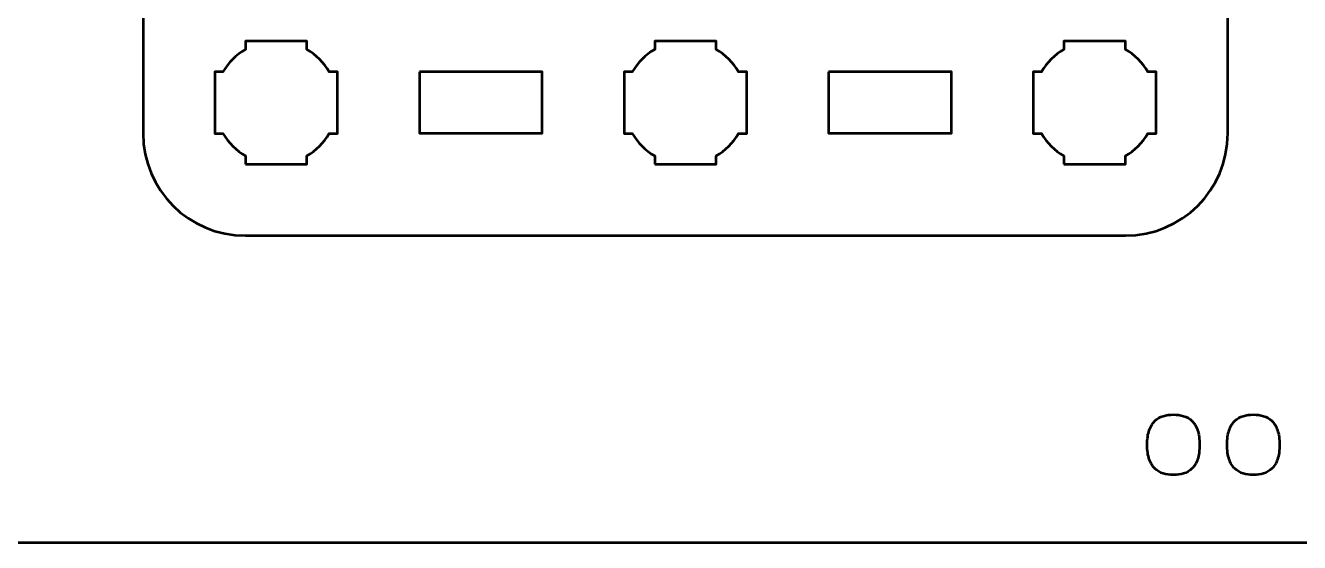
# Model space of a CAD drawing. Header units: centimetres. Extents: x -21 to 0, y -29.7 to 0.
# Drawn here: x -14.72 to -8.5, y -29.7 to -27.17 of the extents above; entities that cross this region are included whole.
import ezdxf

# ---------------------------------------------------------------- set-up
doc = ezdxf.new("R2010")
doc.units = ezdxf.units.CM
doc.header["$MEASUREMENT"] = 0
doc.layers.add('Layer 1', color=7, linetype='Continuous')

msp = doc.modelspace()

# ---------------------------------------------------------------- linework, layer by layer
at = {"layer": 'Layer 1', "color": 1, "lineweight": 53}
msp.add_open_spline([(-21.00003, -29.19995), (-21.00003, -29.19995), (-21.00003, -1.69992), (-21.00003, -1.69992), (-21.00003, -1.69992), (-21.00003, -1.61709), (-20.93286, -1.54992), (-20.85003, -1.54992), (-20.85003, -1.54992), (-20.7672, -1.54992), (-20.70003, -1.48275), (-20.70003, -1.39992), (-20.70003, -1.39992), (-20.70003, -1.31709), (-20.7672, -1.24992), (-20.85003, -1.24992), (-20.85003, -1.24992), (-20.93286, -1.24992), (-21.00003, -1.18275), (-21.00003, -1.09992), (-21.00003, -1.09992), (-21.00003, -1.09992), (-21.00003, -0.49992), (-21.00003, -0.49992), (-21.00003, -0.49992), (-21.00003, -0.22295), (-20.77694, 0.00004), (-20.49994, 0.00004), (-20.49994, 0.00004), (-20.49994, 0.00004), (-0.50008, 0.00004), (-0.50008, 0.00004), (-0.50008, 0.00004), (-0.22294, 0.00004), (0.00002, -0.22295), (0.00002, -0.49992), (0.00002, -0.49992), (0.00002, -0.49992), (0.00002, -29.19995), (0.00002, -29.19995), (0.00002, -29.19995), (0.00002, -29.47695), (-0.22294, -29.70004), (-0.50008, -29.70004), (-0.50008, -29.70004), (-0.50008, -29.70004), (-20.49994, -29.70004), (-20.49994, -29.70004), (-20.49994, -29.70004), (-20.77694, -29.70004), (-21.00003, -29.47695), (-21.00003, -29.19995)], degree=3, knots=[0, 0, 0, 0, 0.0769231, 0.0769231, 0.0769231, 0.0769231, 0.1538462, 0.1538462, 0.1538462, 0.1538462, 0.2307692, 0.2307692, 0.2307692, 0.2307692, 0.3076923, 0.3076923, 0.3076923, 0.3076923, 0.3846154, 0.3846154, 0.3846154, 0.3846154, 0.4615385, 0.4615385, 0.4615385, 0.4615385, 0.5384615, 0.5384615, 0.5384615, 0.5384615, 0.6153846, 0.6153846, 0.6153846, 0.6153846, 0.6923077, 0.6923077, 0.6923077, 0.6923077, 0.7692308, 0.7692308, 0.7692308, 0.7692308, 0.8461538, 0.8461538, 0.8461538, 0.8461538, 0.9230769, 0.9230769, 0.9230769, 0.9230769, 1, 1, 1, 1], dxfattribs=at)
at = {"layer": 'Layer 1', "color": 3, "lineweight": 53}
msp.add_open_spline([(-13.64993, -22.89997), (-13.64993, -22.89997), (-9.35006, -22.89997), (-9.35006, -22.89997), (-9.35006, -22.89997), (-9.07292, -22.89997), (-8.84996, -23.12306), (-8.84996, -23.40006), (-8.84996, -23.40006), (-8.84996, -23.40006), (-8.84996, -27.69993), (-8.84996, -27.69993), (-8.84996, -27.69993), (-8.84996, -27.97707), (-9.07292, -28.20003), (-9.35006, -28.20003), (-9.35006, -28.20003), (-9.35006, -28.20003), (-13.64993, -28.20003), (-13.64993, -28.20003), (-13.64993, -28.20003), (-13.92693, -28.20003), (-14.15002, -27.97707), (-14.15002, -27.69993), (-14.15002, -27.69993), (-14.15002, -27.69993), (-14.15002, -23.40006), (-14.15002, -23.40006), (-14.15002, -23.40006), (-14.15002, -23.12306), (-13.92693, -22.89997), (-13.64993, -22.89997)], degree=3, knots=[0, 0, 0, 0, 0.125, 0.125, 0.125, 0.125, 0.25, 0.25, 0.25, 0.25, 0.375, 0.375, 0.375, 0.375, 0.5, 0.5, 0.5, 0.5, 0.625, 0.625, 0.625, 0.625, 0.75, 0.75, 0.75, 0.75, 0.875, 0.875, 0.875, 0.875, 1, 1, 1, 1], dxfattribs=at)
at = {"layer": 'Layer 1', "lineweight": 53}
for points, knots in [([(-13.64998, -27.85006), (-13.64998, -27.85006), (-13.64998, -27.80988), (-13.64998, -27.80988), (-13.64998, -27.80988), (-13.69552, -27.78355), (-13.73348, -27.7456), (-13.75983, -27.70007), (-13.75983, -27.70007), (-13.75983, -27.70007), (-13.79998, -27.70007), (-13.79998, -27.70007), (-13.79998, -27.70007), (-13.79998, -27.70007), (-13.79998, -27.55155), (-13.79998, -27.55155), (-13.79998, -27.55155), (-13.79998, -27.55155), (-13.8, -27.55), (-13.8, -27.55), (-13.8, -27.55), (-13.8, -27.55), (-13.79998, -27.54845), (-13.79998, -27.54845), (-13.79998, -27.54845), (-13.79998, -27.54845), (-13.79998, -27.40006), (-13.79998, -27.40006), (-13.79998, -27.40006), (-13.79998, -27.40006), (-13.75988, -27.40006), (-13.75988, -27.40006), (-13.75988, -27.40006), (-13.73353, -27.35449), (-13.69554, -27.31649), (-13.64998, -27.29013), (-13.64998, -27.29013), (-13.64998, -27.29013), (-13.64998, -27.25005), (-13.64998, -27.25005), (-13.64998, -27.25005), (-13.64998, -27.25005), (-13.50464, -27.25005), (-13.50464, -27.25005), (-13.50464, -27.25005), (-13.50464, -27.25005), (-13.5, -27.24999), (-13.5, -27.24999), (-13.5, -27.24999), (-13.5, -27.24999), (-13.49535, -27.25005), (-13.49535, -27.25005), (-13.49535, -27.25005), (-13.49535, -27.25005), (-13.34997, -27.25005), (-13.34997, -27.25005), (-13.34997, -27.25005), (-13.34997, -27.25005), (-13.34997, -27.29013), (-13.34997, -27.29013), (-13.34997, -27.29013), (-13.3044, -27.31649), (-13.26643, -27.35449), (-13.24009, -27.40006), (-13.24009, -27.40006), (-13.24009, -27.40006), (-13.19997, -27.40006), (-13.19997, -27.40006), (-13.19997, -27.40006), (-13.19997, -27.40006), (-13.19997, -27.70007), (-13.19997, -27.70007), (-13.19997, -27.70007), (-13.19997, -27.70007), (-13.24014, -27.70007), (-13.24014, -27.70007), (-13.24014, -27.70007), (-13.26648, -27.7456), (-13.30444, -27.78355), (-13.34997, -27.80988), (-13.34997, -27.80988), (-13.34997, -27.80988), (-13.34997, -27.85006), (-13.34997, -27.85006), (-13.34997, -27.85006), (-13.34997, -27.85006), (-13.64998, -27.85006), (-13.64998, -27.85006)], [0, 0, 0, 0, 0.0454545, 0.0454545, 0.0454545, 0.0454545, 0.0909091, 0.0909091, 0.0909091, 0.0909091, 0.1363636, 0.1363636, 0.1363636, 0.1363636, 0.1818182, 0.1818182, 0.1818182, 0.1818182, 0.2272727, 0.2272727, 0.2272727, 0.2272727, 0.2727273, 0.2727273, 0.2727273, 0.2727273, 0.3181818, 0.3181818, 0.3181818, 0.3181818, 0.3636364, 0.3636364, 0.3636364, 0.3636364, 0.4090909, 0.4090909, 0.4090909, 0.4090909, 0.4545455, 0.4545455, 0.4545455, 0.4545455, 0.5, 0.5, 0.5, 0.5, 0.5454545, 0.5454545, 0.5454545, 0.5454545, 0.5909091, 0.5909091, 0.5909091, 0.5909091, 0.6363636, 0.6363636, 0.6363636, 0.6363636, 0.6818182, 0.6818182, 0.6818182, 0.6818182, 0.7272727, 0.7272727, 0.7272727, 0.7272727, 0.7727273, 0.7727273, 0.7727273, 0.7727273, 0.8181818, 0.8181818, 0.8181818, 0.8181818, 0.8636364, 0.8636364, 0.8636364, 0.8636364, 0.9090909, 0.9090909, 0.9090909, 0.9090909, 0.9545455, 0.9545455, 0.9545455, 0.9545455, 1, 1, 1, 1]), ([(-11.64998, -27.85006), (-11.64998, -27.85006), (-11.64998, -27.80988), (-11.64998, -27.80988), (-11.64998, -27.80988), (-11.69552, -27.78355), (-11.73348, -27.7456), (-11.75983, -27.70007), (-11.75983, -27.70007), (-11.75983, -27.70007), (-11.79998, -27.70007), (-11.79998, -27.70007), (-11.79998, -27.70007), (-11.79998, -27.70007), (-11.79998, -27.55155), (-11.79998, -27.55155), (-11.79998, -27.55155), (-11.79998, -27.55155), (-11.8, -27.55), (-11.8, -27.55), (-11.8, -27.55), (-11.8, -27.55), (-11.79998, -27.54845), (-11.79998, -27.54845), (-11.79998, -27.54845), (-11.79998, -27.54845), (-11.79998, -27.40006), (-11.79998, -27.40006), (-11.79998, -27.40006), (-11.79998, -27.40006), (-11.75988, -27.40006), (-11.75988, -27.40006), (-11.75988, -27.40006), (-11.73353, -27.35449), (-11.69554, -27.31649), (-11.64998, -27.29013), (-11.64998, -27.29013), (-11.64998, -27.29013), (-11.64998, -27.25005), (-11.64998, -27.25005), (-11.64998, -27.25005), (-11.64998, -27.25005), (-11.50464, -27.25005), (-11.50464, -27.25005), (-11.50464, -27.25005), (-11.50464, -27.25005), (-11.5, -27.24999), (-11.5, -27.24999), (-11.5, -27.24999), (-11.5, -27.24999), (-11.49535, -27.25005), (-11.49535, -27.25005), (-11.49535, -27.25005), (-11.49535, -27.25005), (-11.34997, -27.25005), (-11.34997, -27.25005), (-11.34997, -27.25005), (-11.34997, -27.25005), (-11.34997, -27.29013), (-11.34997, -27.29013), (-11.34997, -27.29013), (-11.3044, -27.31649), (-11.26643, -27.35449), (-11.24009, -27.40006), (-11.24009, -27.40006), (-11.24009, -27.40006), (-11.19997, -27.40006), (-11.19997, -27.40006), (-11.19997, -27.40006), (-11.19997, -27.40006), (-11.19997, -27.70007), (-11.19997, -27.70007), (-11.19997, -27.70007), (-11.19997, -27.70007), (-11.24014, -27.70007), (-11.24014, -27.70007), (-11.24014, -27.70007), (-11.26648, -27.7456), (-11.30444, -27.78355), (-11.34997, -27.80988), (-11.34997, -27.80988), (-11.34997, -27.80988), (-11.34997, -27.85006), (-11.34997, -27.85006), (-11.34997, -27.85006), (-11.34997, -27.85006), (-11.64998, -27.85006), (-11.64998, -27.85006)], [0, 0, 0, 0, 0.0454545, 0.0454545, 0.0454545, 0.0454545, 0.0909091, 0.0909091, 0.0909091, 0.0909091, 0.1363636, 0.1363636, 0.1363636, 0.1363636, 0.1818182, 0.1818182, 0.1818182, 0.1818182, 0.2272727, 0.2272727, 0.2272727, 0.2272727, 0.2727273, 0.2727273, 0.2727273, 0.2727273, 0.3181818, 0.3181818, 0.3181818, 0.3181818, 0.3636364, 0.3636364, 0.3636364, 0.3636364, 0.4090909, 0.4090909, 0.4090909, 0.4090909, 0.4545455, 0.4545455, 0.4545455, 0.4545455, 0.5, 0.5, 0.5, 0.5, 0.5454545, 0.5454545, 0.5454545, 0.5454545, 0.5909091, 0.5909091, 0.5909091, 0.5909091, 0.6363636, 0.6363636, 0.6363636, 0.6363636, 0.6818182, 0.6818182, 0.6818182, 0.6818182, 0.7272727, 0.7272727, 0.7272727, 0.7272727, 0.7727273, 0.7727273, 0.7727273, 0.7727273, 0.8181818, 0.8181818, 0.8181818, 0.8181818, 0.8636364, 0.8636364, 0.8636364, 0.8636364, 0.9090909, 0.9090909, 0.9090909, 0.9090909, 0.9545455, 0.9545455, 0.9545455, 0.9545455, 1, 1, 1, 1]), ([(-9.64998, -27.85006), (-9.64998, -27.85006), (-9.64998, -27.80988), (-9.64998, -27.80988), (-9.64998, -27.80988), (-9.69552, -27.78355), (-9.73348, -27.7456), (-9.75983, -27.70007), (-9.75983, -27.70007), (-9.75983, -27.70007), (-9.79998, -27.70007), (-9.79998, -27.70007), (-9.79998, -27.70007), (-9.79998, -27.70007), (-9.79998, -27.55155), (-9.79998, -27.55155), (-9.79998, -27.55155), (-9.79998, -27.55155), (-9.8, -27.55), (-9.8, -27.55), (-9.8, -27.55), (-9.8, -27.55), (-9.79998, -27.54845), (-9.79998, -27.54845), (-9.79998, -27.54845), (-9.79998, -27.54845), (-9.79998, -27.40006), (-9.79998, -27.40006), (-9.79998, -27.40006), (-9.79998, -27.40006), (-9.75988, -27.40006), (-9.75988, -27.40006), (-9.75988, -27.40006), (-9.73353, -27.35449), (-9.69554, -27.31649), (-9.64998, -27.29013), (-9.64998, -27.29013), (-9.64998, -27.29013), (-9.64998, -27.25005), (-9.64998, -27.25005), (-9.64998, -27.25005), (-9.64998, -27.25005), (-9.50464, -27.25005), (-9.50464, -27.25005), (-9.50464, -27.25005), (-9.50464, -27.25005), (-9.5, -27.24999), (-9.5, -27.24999), (-9.5, -27.24999), (-9.5, -27.24999), (-9.49535, -27.25005), (-9.49535, -27.25005), (-9.49535, -27.25005), (-9.49535, -27.25005), (-9.34997, -27.25005), (-9.34997, -27.25005), (-9.34997, -27.25005), (-9.34997, -27.25005), (-9.34997, -27.29013), (-9.34997, -27.29013), (-9.34997, -27.29013), (-9.3044, -27.31649), (-9.26643, -27.35449), (-9.24009, -27.40006), (-9.24009, -27.40006), (-9.24009, -27.40006), (-9.19997, -27.40006), (-9.19997, -27.40006), (-9.19997, -27.40006), (-9.19997, -27.40006), (-9.19997, -27.70007), (-9.19997, -27.70007), (-9.19997, -27.70007), (-9.19997, -27.70007), (-9.24014, -27.70007), (-9.24014, -27.70007), (-9.24014, -27.70007), (-9.26648, -27.7456), (-9.30444, -27.78355), (-9.34997, -27.80988), (-9.34997, -27.80988), (-9.34997, -27.80988), (-9.34997, -27.85006), (-9.34997, -27.85006), (-9.34997, -27.85006), (-9.34997, -27.85006), (-9.64998, -27.85006), (-9.64998, -27.85006)], [0, 0, 0, 0, 0.0454545, 0.0454545, 0.0454545, 0.0454545, 0.0909091, 0.0909091, 0.0909091, 0.0909091, 0.1363636, 0.1363636, 0.1363636, 0.1363636, 0.1818182, 0.1818182, 0.1818182, 0.1818182, 0.2272727, 0.2272727, 0.2272727, 0.2272727, 0.2727273, 0.2727273, 0.2727273, 0.2727273, 0.3181818, 0.3181818, 0.3181818, 0.3181818, 0.3636364, 0.3636364, 0.3636364, 0.3636364, 0.4090909, 0.4090909, 0.4090909, 0.4090909, 0.4545455, 0.4545455, 0.4545455, 0.4545455, 0.5, 0.5, 0.5, 0.5, 0.5454545, 0.5454545, 0.5454545, 0.5454545, 0.5909091, 0.5909091, 0.5909091, 0.5909091, 0.6363636, 0.6363636, 0.6363636, 0.6363636, 0.6818182, 0.6818182, 0.6818182, 0.6818182, 0.7272727, 0.7272727, 0.7272727, 0.7272727, 0.7727273, 0.7727273, 0.7727273, 0.7727273, 0.8181818, 0.8181818, 0.8181818, 0.8181818, 0.8636364, 0.8636364, 0.8636364, 0.8636364, 0.9090909, 0.9090909, 0.9090909, 0.9090909, 0.9545455, 0.9545455, 0.9545455, 0.9545455, 1, 1, 1, 1]), ([(-12.79998, -27.39993), (-12.79998, -27.39993), (-12.19997, -27.39993), (-12.19997, -27.39993), (-12.19997, -27.39993), (-12.19997, -27.39993), (-12.19997, -27.69993), (-12.19997, -27.69993), (-12.19997, -27.69993), (-12.19997, -27.69993), (-12.79998, -27.69993), (-12.79998, -27.69993), (-12.79998, -27.69993), (-12.79998, -27.69993), (-12.79998, -27.39993), (-12.79998, -27.39993)], [0, 0, 0, 0, 0.25, 0.25, 0.25, 0.25, 0.5, 0.5, 0.5, 0.5, 0.75, 0.75, 0.75, 0.75, 1, 1, 1, 1]), ([(-10.80001, -27.39993), (-10.80001, -27.39993), (-10.20001, -27.39993), (-10.20001, -27.39993), (-10.20001, -27.39993), (-10.20001, -27.39993), (-10.20001, -27.69993), (-10.20001, -27.69993), (-10.20001, -27.69993), (-10.20001, -27.69993), (-10.80001, -27.69993), (-10.80001, -27.69993), (-10.80001, -27.69993), (-10.80001, -27.69993), (-10.80001, -27.39993), (-10.80001, -27.39993)], [0, 0, 0, 0, 0.25, 0.25, 0.25, 0.25, 0.5, 0.5, 0.5, 0.5, 0.75, 0.75, 0.75, 0.75, 1, 1, 1, 1])]:
    msp.add_open_spline(points, degree=3, knots=knots, dxfattribs=at)
at = {"layer": 'Layer 1', "color": 5, "lineweight": 53}
for points in [[(-9.11536, -29.36992), (-9.09758, -29.37001), (-9.08103, -29.36776), (-9.0656, -29.36296), (-9.0656, -29.36296), (-9.05017, -29.35816), (-9.03653, -29.35016), (-9.02486, -29.33897), (-9.02486, -29.33897), (-9.0131, -29.32778), (-9.00398, -29.31263), (-8.9973, -29.29344), (-8.9973, -29.29344), (-8.99072, -29.27434), (-8.98733, -29.25054), (-8.98723, -29.22204), (-8.98723, -29.22204), (-8.98733, -29.19363), (-8.99072, -29.16992), (-8.9973, -29.15092), (-8.9973, -29.15092), (-9.00398, -29.13191), (-9.0131, -29.11677), (-9.02486, -29.10557), (-9.02486, -29.10557), (-9.03653, -29.09447), (-9.05017, -29.08648), (-9.0656, -29.08168), (-9.0656, -29.08168), (-9.08103, -29.07688), (-9.09758, -29.07462), (-9.11536, -29.07472), (-9.11536, -29.07472), (-9.13295, -29.07462), (-9.14951, -29.07688), (-9.16494, -29.08168), (-9.16494, -29.08168), (-9.18037, -29.08648), (-9.19391, -29.09447), (-9.20567, -29.10557), (-9.20567, -29.10557), (-9.21743, -29.11677), (-9.22665, -29.13191), (-9.23333, -29.15092), (-9.23333, -29.15092), (-9.24001, -29.16992), (-9.2434, -29.19363), (-9.24349, -29.22204), (-9.24349, -29.22204), (-9.2434, -29.25054), (-9.24001, -29.27434), (-9.23333, -29.29344), (-9.23333, -29.29344), (-9.22665, -29.31263), (-9.21743, -29.32778), (-9.20567, -29.33897), (-9.20567, -29.33897), (-9.19391, -29.35016), (-9.18037, -29.35816), (-9.16494, -29.36296), (-9.16494, -29.36296), (-9.14951, -29.36776), (-9.13295, -29.37001), (-9.11536, -29.36992)], [(-9.11536, -29.36992), (-9.09758, -29.37001), (-9.08103, -29.36776), (-9.0656, -29.36296), (-9.0656, -29.36296), (-9.05017, -29.35816), (-9.03653, -29.35016), (-9.02486, -29.33897), (-9.02486, -29.33897), (-9.0131, -29.32778), (-9.00398, -29.31263), (-8.9973, -29.29344), (-8.9973, -29.29344), (-8.99072, -29.27434), (-8.98733, -29.25054), (-8.98723, -29.22204), (-8.98723, -29.22204), (-8.98733, -29.19363), (-8.99072, -29.16992), (-8.9973, -29.15092), (-8.9973, -29.15092), (-9.00398, -29.13191), (-9.0131, -29.11677), (-9.02486, -29.10557), (-9.02486, -29.10557), (-9.03653, -29.09447), (-9.05017, -29.08648), (-9.0656, -29.08168), (-9.0656, -29.08168), (-9.08103, -29.07688), (-9.09758, -29.07462), (-9.11536, -29.07472), (-9.11536, -29.07472), (-9.13295, -29.07462), (-9.14951, -29.07688), (-9.16494, -29.08168), (-9.16494, -29.08168), (-9.18037, -29.08648), (-9.19391, -29.09447), (-9.20567, -29.10557), (-9.20567, -29.10557), (-9.21743, -29.11677), (-9.22665, -29.13191), (-9.23333, -29.15092), (-9.23333, -29.15092), (-9.24001, -29.16992), (-9.2434, -29.19363), (-9.24349, -29.22204), (-9.24349, -29.22204), (-9.2434, -29.25054), (-9.24001, -29.27434), (-9.23333, -29.29344), (-9.23333, -29.29344), (-9.22665, -29.31263), (-9.21743, -29.32778), (-9.20567, -29.33897), (-9.20567, -29.33897), (-9.19391, -29.35016), (-9.18037, -29.35816), (-9.16494, -29.36296), (-9.16494, -29.36296), (-9.14951, -29.36776), (-9.13295, -29.37001), (-9.11536, -29.36992)], [(-8.72477, -29.36992), (-8.70699, -29.37001), (-8.69044, -29.36776), (-8.67501, -29.36296), (-8.67501, -29.36296), (-8.65958, -29.35816), (-8.64594, -29.35016), (-8.63427, -29.33897), (-8.63427, -29.33897), (-8.62251, -29.32778), (-8.61339, -29.31263), (-8.60671, -29.29344), (-8.60671, -29.29344), (-8.60013, -29.27434), (-8.59674, -29.25054), (-8.59664, -29.22204), (-8.59664, -29.22204), (-8.59674, -29.19363), (-8.60013, -29.16992), (-8.60671, -29.15092), (-8.60671, -29.15092), (-8.61339, -29.13191), (-8.62251, -29.11677), (-8.63427, -29.10557), (-8.63427, -29.10557), (-8.64594, -29.09447), (-8.65958, -29.08648), (-8.67501, -29.08168), (-8.67501, -29.08168), (-8.69044, -29.07688), (-8.70699, -29.07462), (-8.72477, -29.07472), (-8.72477, -29.07472), (-8.74236, -29.07462), (-8.75892, -29.07688), (-8.77435, -29.08168), (-8.77435, -29.08168), (-8.78978, -29.08648), (-8.80332, -29.09447), (-8.81508, -29.10557), (-8.81508, -29.10557), (-8.82684, -29.11677), (-8.83606, -29.13191), (-8.84274, -29.15092), (-8.84274, -29.15092), (-8.84942, -29.16992), (-8.85281, -29.19363), (-8.8529, -29.22204), (-8.8529, -29.22204), (-8.85281, -29.25054), (-8.84942, -29.27434), (-8.84274, -29.29344), (-8.84274, -29.29344), (-8.83606, -29.31263), (-8.82684, -29.32778), (-8.81508, -29.33897), (-8.81508, -29.33897), (-8.80332, -29.35016), (-8.78978, -29.35816), (-8.77435, -29.36296), (-8.77435, -29.36296), (-8.75892, -29.36776), (-8.74236, -29.37001), (-8.72477, -29.36992)], [(-8.72477, -29.36992), (-8.70699, -29.37001), (-8.69044, -29.36776), (-8.67501, -29.36296), (-8.67501, -29.36296), (-8.65958, -29.35816), (-8.64594, -29.35016), (-8.63427, -29.33897), (-8.63427, -29.33897), (-8.62251, -29.32778), (-8.61339, -29.31263), (-8.60671, -29.29344), (-8.60671, -29.29344), (-8.60013, -29.27434), (-8.59674, -29.25054), (-8.59664, -29.22204), (-8.59664, -29.22204), (-8.59674, -29.19363), (-8.60013, -29.16992), (-8.60671, -29.15092), (-8.60671, -29.15092), (-8.61339, -29.13191), (-8.62251, -29.11677), (-8.63427, -29.10557), (-8.63427, -29.10557), (-8.64594, -29.09447), (-8.65958, -29.08648), (-8.67501, -29.08168), (-8.67501, -29.08168), (-8.69044, -29.07688), (-8.70699, -29.07462), (-8.72477, -29.07472), (-8.72477, -29.07472), (-8.74236, -29.07462), (-8.75892, -29.07688), (-8.77435, -29.08168), (-8.77435, -29.08168), (-8.78978, -29.08648), (-8.80332, -29.09447), (-8.81508, -29.10557), (-8.81508, -29.10557), (-8.82684, -29.11677), (-8.83606, -29.13191), (-8.84274, -29.15092), (-8.84274, -29.15092), (-8.84942, -29.16992), (-8.85281, -29.19363), (-8.8529, -29.22204), (-8.8529, -29.22204), (-8.85281, -29.25054), (-8.84942, -29.27434), (-8.84274, -29.29344), (-8.84274, -29.29344), (-8.83606, -29.31263), (-8.82684, -29.32778), (-8.81508, -29.33897), (-8.81508, -29.33897), (-8.80332, -29.35016), (-8.78978, -29.35816), (-8.77435, -29.36296), (-8.77435, -29.36296), (-8.75892, -29.36776), (-8.74236, -29.37001), (-8.72477, -29.36992)]]:
    msp.add_open_spline(points, degree=3, knots=[0, 0, 0, 0, 0.0625, 0.0625, 0.0625, 0.0625, 0.125, 0.125, 0.125, 0.125, 0.1875, 0.1875, 0.1875, 0.1875, 0.25, 0.25, 0.25, 0.25, 0.3125, 0.3125, 0.3125, 0.3125, 0.375, 0.375, 0.375, 0.375, 0.4375, 0.4375, 0.4375, 0.4375, 0.5, 0.5, 0.5, 0.5, 0.5625, 0.5625, 0.5625, 0.5625, 0.625, 0.625, 0.625, 0.625, 0.6875, 0.6875, 0.6875, 0.6875, 0.75, 0.75, 0.75, 0.75, 0.8125, 0.8125, 0.8125, 0.8125, 0.875, 0.875, 0.875, 0.875, 0.9375, 0.9375, 0.9375, 0.9375, 1, 1, 1, 1], dxfattribs=at)

doc.saveas('drawing.dxf')
